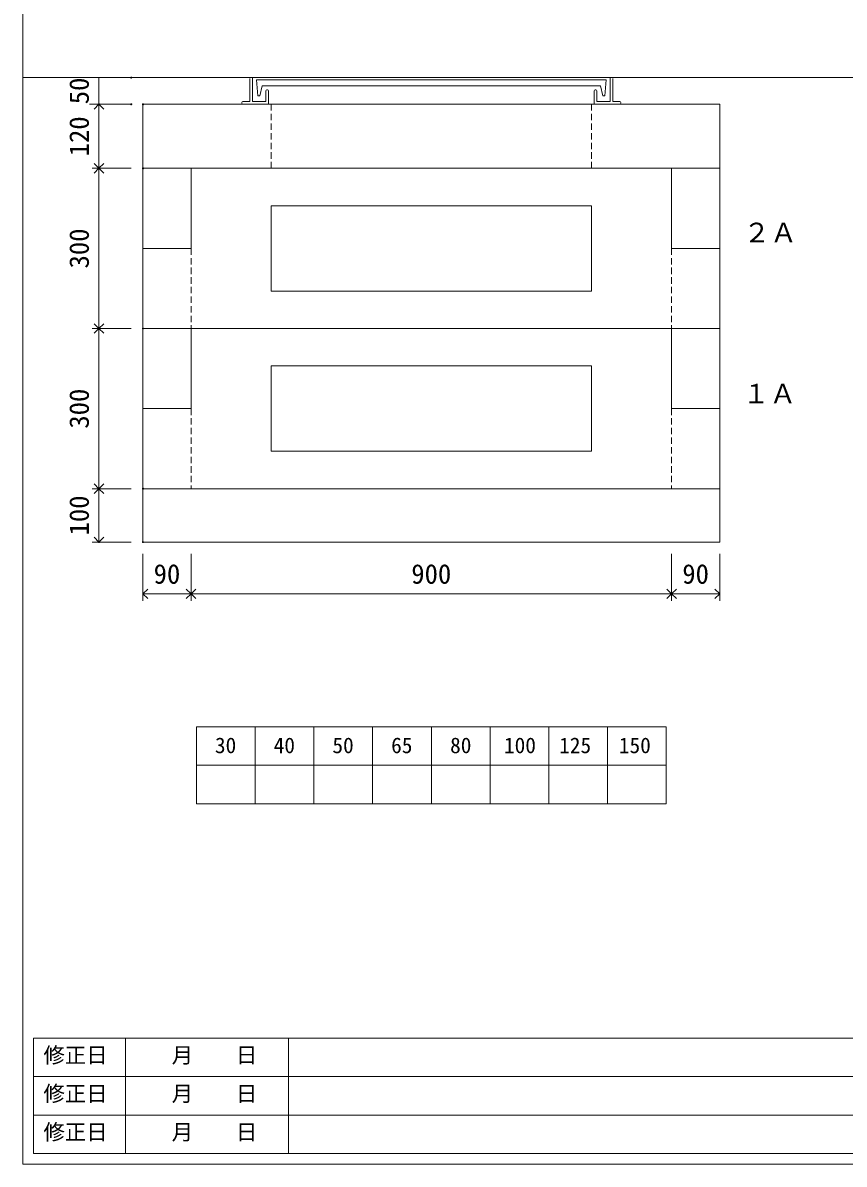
# Model space of a CAD drawing. Units: millimetres, scale not verified. Extents: x -4890 to 18490, y -2376 to 2376.
# Drawn here: x -1230 to 308, y -1899 to 239 of the extents above; entities that cross this region are included whole.
import ezdxf
from ezdxf.enums import TextEntityAlignment as Align

# ---------------------------------------------------------------- set-up
doc = ezdxf.new("R2010")
doc.units = ezdxf.units.MM
doc.header["$LTSCALE"] = 10
doc.header["$PDMODE"] = 32
doc.header["$PDSIZE"] = 2
for name, pattern in [('DASHED1', [1.8, 1.2, -0.6]), ('USER2', [50.8, 31.75, -6.35, 6.35, -6.35]), ('USER5', [3.185, 0.01, -3.175])]:
    doc.linetypes.add(name, pattern=pattern)
for name, color, linetype, lineweight in [('0-1_Defpoints', 7, 'USER2', 5), ('0-2_waku', 7, 'Continuous', 18), ('0-3_gaikei', 7, 'Continuous', 18), ('0-4_kakure', 7, 'USER5', 18), ('0-5_sunpou', 7, 'Continuous', 5), ('0-8_uchigawa', 6, 'Continuous', 18), ('0-A_futa', 3, 'Continuous', 18), ('0-B_GL', 4, 'Continuous', 18), ('0-D_文字１', 7, 'Continuous', 18)]:
    doc.layers.add(name, color=color, linetype=linetype, lineweight=lineweight)
doc.styles.add('ＭＳ ゴシック', font='')
doc.styles.get('ＭＳ ゴシック').set_extended_font_data('MS Gothic')

# ---------------------------------------------------------------- blocks, each defined once
blk = doc.blocks.new('_Open90')
at = {"layer": '0-5_sunpou'}
blk.add_line((0, 0), (-1, 0), dxfattribs=at)
blk.add_lwpolyline([(-0.5, 0.5), (0, 0), (-0.5, -0.5)], dxfattribs=at)
blk = doc.blocks.new('D66')
at = {"layer": '0-1_Defpoints'}
for p in [(442.32, 2214.36), (359.96, 2094.36), (442.32, 2094.36)]:
    blk.add_point(p, dxfattribs=at)
at = {"layer": '0-5_sunpou'}
for p, q in [((420.32, 2214.36), (346.96, 2214.36)), ((359.96, 2196.36), (359.96, 2112.36)), ((420.32, 2094.36), (346.96, 2094.36))]:
    blk.add_line(p, q, dxfattribs=at)
at = {"layer": '0-5_sunpou', "xscale": 18, "yscale": 18}
for p, rotation in [((359.96, 2214.36), 90), ((359.96, 2094.36), 270)]:
    blk.add_blockref('_Open90', p, dxfattribs=dict(at, rotation=rotation))
at = {"layer": '0-5_sunpou', "style": 'ＭＳ ゴシック'}
blk.add_text('120', height=36.66, rotation=90, dxfattribs=at).set_placement((351.96, 2116.86), align=Align.BOTTOM_LEFT)
blk = doc.blocks.new('D67')
at = {"layer": '0-1_Defpoints'}
for p in [(442.32, 2094.36), (359.96, 1794.36), (442.32, 1794.36)]:
    blk.add_point(p, dxfattribs=at)
at = {"layer": '0-5_sunpou'}
for p, q in [((420.32, 2094.36), (346.96, 2094.36)), ((359.96, 2076.36), (359.96, 1812.36)), ((420.32, 1794.36), (346.96, 1794.36))]:
    blk.add_line(p, q, dxfattribs=at)
at = {"layer": '0-5_sunpou', "xscale": 18, "yscale": 18}
for p, rotation in [((359.96, 2094.36), 90), ((359.96, 1794.36), 270)]:
    blk.add_blockref('_Open90', p, dxfattribs=dict(at, rotation=rotation))
at = {"layer": '0-5_sunpou', "style": 'ＭＳ ゴシック'}
blk.add_text('300', height=36.66, rotation=90, dxfattribs=at).set_placement((351.96, 1906.86), align=Align.BOTTOM_LEFT)
blk = doc.blocks.new('D68')
at = {"layer": '0-1_Defpoints'}
for p in [(442.32, 1794.36), (359.96, 1494.36), (442.32, 1494.36)]:
    blk.add_point(p, dxfattribs=at)
at = {"layer": '0-5_sunpou'}
for p, q in [((420.32, 1794.36), (346.96, 1794.36)), ((359.96, 1776.36), (359.96, 1512.36)), ((420.32, 1494.36), (346.96, 1494.36))]:
    blk.add_line(p, q, dxfattribs=at)
at = {"layer": '0-5_sunpou', "xscale": 18, "yscale": 18}
for p, rotation in [((359.96, 1794.36), 90), ((359.96, 1494.36), 270)]:
    blk.add_blockref('_Open90', p, dxfattribs=dict(at, rotation=rotation))
at = {"layer": '0-5_sunpou', "style": 'ＭＳ ゴシック'}
blk.add_text('300', height=36.66, rotation=90, dxfattribs=at).set_placement((351.96, 1606.86), align=Align.BOTTOM_LEFT)
blk = doc.blocks.new('D81')
at = {"layer": '0-1_Defpoints'}
for p in [(420.32, 2264.36), (359.96, 2214.36), (420.32, 2214.36)]:
    blk.add_point(p, dxfattribs=at)
at = {"layer": '0-5_sunpou'}
for p, q in [((398.32, 2264.36), (346.96, 2264.36)), ((359.96, 2264.36), (359.96, 2214.36)), ((398.32, 2214.36), (346.96, 2214.36))]:
    blk.add_line(p, q, dxfattribs=at)
at = {"layer": '0-5_sunpou', "style": 'ＭＳ ゴシック'}
blk.add_text('50', height=36.66, rotation=90, dxfattribs=at).set_placement((351.96, 2214.36), align=Align.BOTTOM_LEFT)
blk = doc.blocks.new('D85')
at = {"layer": '0-1_Defpoints'}
for p in [(442.32, 1494.36), (359.96, 1394.36), (442.32, 1394.36)]:
    blk.add_point(p, dxfattribs=at)
at = {"layer": '0-5_sunpou'}
for p, q in [((420.32, 1494.36), (346.96, 1494.36)), ((359.96, 1476.36), (359.96, 1412.36)), ((420.32, 1394.36), (346.96, 1394.36))]:
    blk.add_line(p, q, dxfattribs=at)
at = {"layer": '0-5_sunpou', "xscale": 18, "yscale": 18}
for p, rotation in [((359.96, 1494.36), 90), ((359.96, 1394.36), 270)]:
    blk.add_blockref('_Open90', p, dxfattribs=dict(at, rotation=rotation))
at = {"layer": '0-5_sunpou', "style": 'ＭＳ ゴシック'}
blk.add_text('100', height=36.66, rotation=90, dxfattribs=at).set_placement((351.96, 1406.86), align=Align.BOTTOM_LEFT)

msp = doc.modelspace()

# ---------------------------------------------------------------- linework, layer by layer
at = {"layer": '0-2_waku'}
for p, q in [((-1230, 2376.11), (-1230, -1898.89)), ((-905, -1079.89), (-905, -1223.89)), ((-905, -1079.89), (-905, -1223.89)), ((-905, -1079.89), (-905, -1223.89)), ((-905, -1079.89), (-905, -1223.89)), ((-905, -1079.89), (-25, -1079.89)), ((-795, -1079.89), (-795, -1223.89)), ((-685, -1079.89), (-685, -1223.89)), ((-685, -1079.89), (-685, -1223.89)), ((-575, -1079.89), (-575, -1223.89)), ((-465, -1079.89), (-465, -1223.89)), ((-355, -1079.89), (-355, -1223.89)), ((-245, -1079.89), (-245, -1223.89)), ((-135, -1079.89), (-135, -1223.89)), ((-25, -1079.89), (-25, -1223.89)), ((-905, -1151.89), (-25, -1151.89)), ((-905, -1223.89), (-25, -1223.89)), ((-1210, -1662.89), (-1210, -1878.89)), ((-1210, -1662.89), (818, -1662.89)), ((-1037.5, -1662.89), (-1037.5, -1878.89)), ((-732.5, -1662.89), (-732.5, -1878.89)), ((-732.5, -1662.89), (-732.5, -1878.89)), ((-1210, -1734.89), (818, -1734.89)), ((-1210, -1806.89), (530, -1806.89)), ((-1210, -1878.89), (818, -1878.89)), ((-1230, -1898.89), (4890, -1898.89)), ((-1230, -1898.89), (4890, -1898.89))]:
    msp.add_line(p, q, dxfattribs=at)
at = {"layer": '0-3_gaikei'}
for p, q in [((-1005, 86.11), (75, 86.11)), ((-1005, -33.89), (-1005, 86.11)), ((75, -33.89), (75, 86.11)), ((75, -33.89), (-1005, -33.89)), ((75, -33.89), (-1005, -33.89)), ((75, -33.89), (-1005, -33.89)), ((75, -33.89), (-1005, -33.89)), ((75, -33.89), (-1005, -33.89)), ((-1005, -183.89), (-1005, -33.89)), ((-915, -33.89), (-1005, -33.89)), ((-915, -33.89), (-15, -33.89)), ((-915, -33.89), (-915, -183.89)), ((-915, -33.89), (-915, -183.89)), ((-915, -33.89), (-915, -183.89)), ((-915, -33.89), (-915, -183.89)), ((-915, -33.89), (-915, -183.89)), ((-915, -33.89), (-15, -33.89)), ((-915, -33.89), (-15, -33.89)), ((-75, -33.89), (-855, -33.89)), ((-15, -33.89), (-15, -183.89)), ((-15, -33.89), (-15, -183.89)), ((-15, -33.89), (-15, -183.89)), ((-15, -33.89), (-15, -183.89)), ((-15, -33.89), (-15, -183.89)), ((-15, -33.89), (75, -33.89)), ((75, -183.89), (75, -33.89)), ((-1005, -183.89), (-1005, -333.89)), ((-1005, -183.89), (-1005, -333.89)), ((-1005, -183.89), (-1005, -333.89)), ((-1005, -183.89), (-1005, -333.89)), ((-1005, -183.89), (-1005, -333.89)), ((-915, -183.89), (-1005, -183.89)), ((-915, -183.89), (-1005, -183.89)), ((-915, -183.89), (-1005, -183.89)), ((-915, -183.89), (-1005, -183.89)), ((-915, -183.89), (-1005, -183.89)), ((75, -183.89), (-15, -183.89)), ((75, -183.89), (-15, -183.89)), ((75, -183.89), (-15, -183.89)), ((75, -183.89), (-15, -183.89)), ((75, -183.89), (-15, -183.89)), ((75, -183.89), (75, -333.89)), ((75, -183.89), (75, -333.89)), ((75, -183.89), (75, -333.89)), ((75, -183.89), (75, -333.89)), ((75, -183.89), (75, -333.89)), ((75, -333.89), (-1005, -333.89)), ((75, -333.89), (-1005, -333.89)), ((75, -333.89), (-1005, -333.89)), ((75, -333.89), (-1005, -333.89)), ((75, -333.89), (-1005, -333.89)), ((-1005, -483.89), (-1005, -333.89)), ((-915, -333.89), (-915, -483.89)), ((-915, -333.89), (-915, -483.89)), ((-915, -333.89), (-915, -483.89)), ((-915, -333.89), (-915, -483.89)), ((-915, -333.89), (-915, -483.89)), ((-915, -333.89), (-15, -333.89)), ((-75, -333.89), (-855, -333.89)), ((-15, -333.89), (-15, -483.89)), ((-15, -333.89), (-15, -483.89)), ((-15, -333.89), (-15, -483.89)), ((-15, -333.89), (-15, -483.89)), ((-15, -333.89), (-15, -483.89)), ((75, -483.89), (75, -333.89)), ((-1005, -483.89), (-1005, -633.89)), ((-1005, -483.89), (-1005, -633.89)), ((-1005, -483.89), (-1005, -633.89)), ((-1005, -483.89), (-1005, -633.89)), ((-1005, -483.89), (-1005, -633.89)), ((-915, -483.89), (-1005, -483.89)), ((-915, -483.89), (-1005, -483.89)), ((-915, -483.89), (-1005, -483.89)), ((-915, -483.89), (-1005, -483.89)), ((-915, -483.89), (-1005, -483.89)), ((75, -483.89), (-15, -483.89)), ((75, -483.89), (-15, -483.89)), ((75, -483.89), (-15, -483.89)), ((75, -483.89), (-15, -483.89)), ((75, -483.89), (-15, -483.89)), ((75, -483.89), (75, -633.89)), ((75, -483.89), (75, -633.89)), ((75, -483.89), (75, -633.89)), ((75, -483.89), (75, -633.89)), ((75, -483.89), (75, -633.89)), ((-1005, -733.89), (-1005, -633.89)), ((75, -633.89), (-1005, -633.89)), ((75, -633.89), (-1005, -633.89)), ((75, -633.89), (-1005, -633.89)), ((75, -633.89), (-1005, -633.89)), ((75, -633.89), (-1005, -633.89)), ((-75, -633.89), (-855, -633.89)), ((75, -733.89), (75, -633.89)), ((75, -733.89), (-1005, -733.89)), ((75, -733.89), (-1005, -733.89))]:
    msp.add_line(p, q, dxfattribs=at)
at = {"layer": '0-4_kakure', "linetype": 'DASHED1', "lineweight": 5}
for p, q in [((-765, -33.89), (-765, 86.11)), ((-165, -33.89), (-165, 86.11)), ((-915, -183.89), (-915, -333.89)), ((-15, -183.89), (-15, -333.89)), ((-915, -483.89), (-915, -633.89)), ((-15, -483.89), (-15, -633.89))]:
    msp.add_line(p, q, dxfattribs=at)
at = {"layer": '0-5_sunpou'}
for p, q in [((-1027, 136.11), (-1104.86, 136.11)), ((-1027, 86.11), (-1104.86, 86.11)), ((-1005, -755.89), (-1005, -843.81)), ((-915, -755.89), (-915, -843.81)), ((-915, -755.89), (-915, -843.81)), ((-15, -755.89), (-15, -843.81)), ((-15, -755.89), (-15, -843.81)), ((75, -755.89), (75, -843.81)), ((-987, -830.81), (-933, -830.81)), ((-897, -830.81), (-33, -830.81)), ((3, -830.81), (57, -830.81))]:
    msp.add_line(p, q, dxfattribs=at)
at = {"layer": '0-8_uchigawa'}
for p, q in [((-165, -103.89), (-765, -103.89)), ((-765, -103.89), (-765, -263.89)), ((-165, -103.89), (-165, -263.89)), ((-165, -263.89), (-765, -263.89)), ((-165, -403.89), (-765, -403.89)), ((-765, -403.89), (-765, -563.89)), ((-165, -403.89), (-165, -563.89)), ((-165, -563.89), (-765, -563.89))]:
    msp.add_line(p, q, dxfattribs=at)
at = {"layer": '0-A_futa'}
for p, q in [((-805, 134.11), (-805, 91.11)), ((-800, 136.11), (-800, 91.11)), ((-792.19, 131.61), (-137.86, 131.61)), ((-792.19, 131.61), (-789.7, 101.61)), ((-137.86, 131.61), (-140.11, 101.61)), ((-130, 136.11), (-130, 91.11)), ((-125, 134.11), (-125, 91.11)), ((-781.67, 120.61), (-785.99, 101.61)), ((-781.67, 120.61), (-148.33, 120.61)), ((-775, 111.11), (-775, 91.11)), ((-773, 113.11), (-772, 113.11)), ((-770, 111.11), (-770, 86.11)), ((-160, 111.11), (-160, 86.11)), ((-157, 113.11), (-158, 113.11)), ((-155, 111.11), (-155, 91.11)), ((-148.33, 120.61), (-144.01, 101.61)), ((-820, 89.11), (-820, 88.11)), ((-818, 91.11), (-805, 91.11)), ((-770, 86.11), (-818, 86.11)), ((-800, 91.11), (-775, 91.11)), ((-789.7, 101.61), (-785.99, 101.61)), ((-160, 86.11), (-112, 86.11)), ((-130, 91.11), (-155, 91.11)), ((-140.11, 101.61), (-144.01, 101.61)), ((-112, 91.11), (-125, 91.11)), ((-110, 89.11), (-110, 88.11))]:
    msp.add_line(p, q, dxfattribs=at)
for centre, start, end in [((-773, 111.11), 90, 180), ((-772, 111.11), 0, 90), ((-158, 111.11), 90, 180), ((-157, 111.11), 0, 90), ((-818, 89.11), 90, 180), ((-818, 88.11), 180, 270), ((-112, 89.11), 0, 90), ((-112, 88.11), 270, 0)]:
    msp.add_arc(centre, 2, start, end, dxfattribs=at)
at = {"layer": '0-B_GL'}
msp.add_line((-1230, 136.11), (4890, 136.11), dxfattribs=at)
msp.add_line((-1230, 136.11), (4890, 136.11), dxfattribs=at)

# ---------------------------------------------------------------- block references
at = {"layer": '0-5_sunpou'}
for name in ['D81', 'D66', 'D67', 'D68', 'D85']:
    msp.add_blockref(name, (-1447.32, -2128.25), dxfattribs=at)
at = {"layer": '0-5_sunpou', "xscale": 18, "yscale": 18, "rotation": 180}
for p in [(-1005, -830.81), (-915, -830.81), (-15, -830.81)]:
    msp.add_blockref('_Open90', p, dxfattribs=at)
at = {"layer": '0-5_sunpou', "xscale": 18, "yscale": 18}
for p in [(-915, -830.81), (-15, -830.81), (75, -830.81)]:
    msp.add_blockref('_Open90', p, dxfattribs=at)

# ---------------------------------------------------------------- texts
at = {"layer": '0-5_sunpou', "style": 'ＭＳ ゴシック'}
for s, p in [('90', (-985, -822.81)), ('900', (-502.5, -822.81)), ('90', (5, -822.81))]:
    msp.add_text(s, height=36.66, dxfattribs=at).set_placement(p, align=Align.BOTTOM_LEFT)
at = {"layer": '0-D_文字１', "style": 'ＭＳ ゴシック'}
for s, height, p in [('２Ａ', 36.66, (119.63, -183.33)), ('１Ａ', 36.66, (118.31, -485.2)), ('30', 29.33, (-870.26, -1137.98)), ('40', 29.33, (-760.26, -1137.98)), ('50', 29.33, (-650.26, -1137.98)), ('65', 29.33, (-540.26, -1137.98)), ('80', 29.33, (-429.85, -1137.98)), ('100', 29.33, (-328.98, -1137.98)), ('125', 29.33, (-225.59, -1137.98)), ('150', 29.33, (-113.83, -1137.98)), ('修正日', 29.33, (-1191.35, -1718.18)), ('\u3000\u3000月\u3000\u3000日', 29.33, (-1031.2, -1718.18)), ('修正日', 29.33, (-1191.35, -1790.18)), ('\u3000\u3000月\u3000\u3000日', 29.33, (-1031.2, -1790.18)), ('修正日', 29.33, (-1191.35, -1862.18)), ('\u3000\u3000月\u3000\u3000日', 29.33, (-1031.2, -1862.18))]:
    msp.add_text(s, height=height, dxfattribs=at).set_placement(p, align=Align.BOTTOM_LEFT)

doc.saveas('drawing.dxf')
